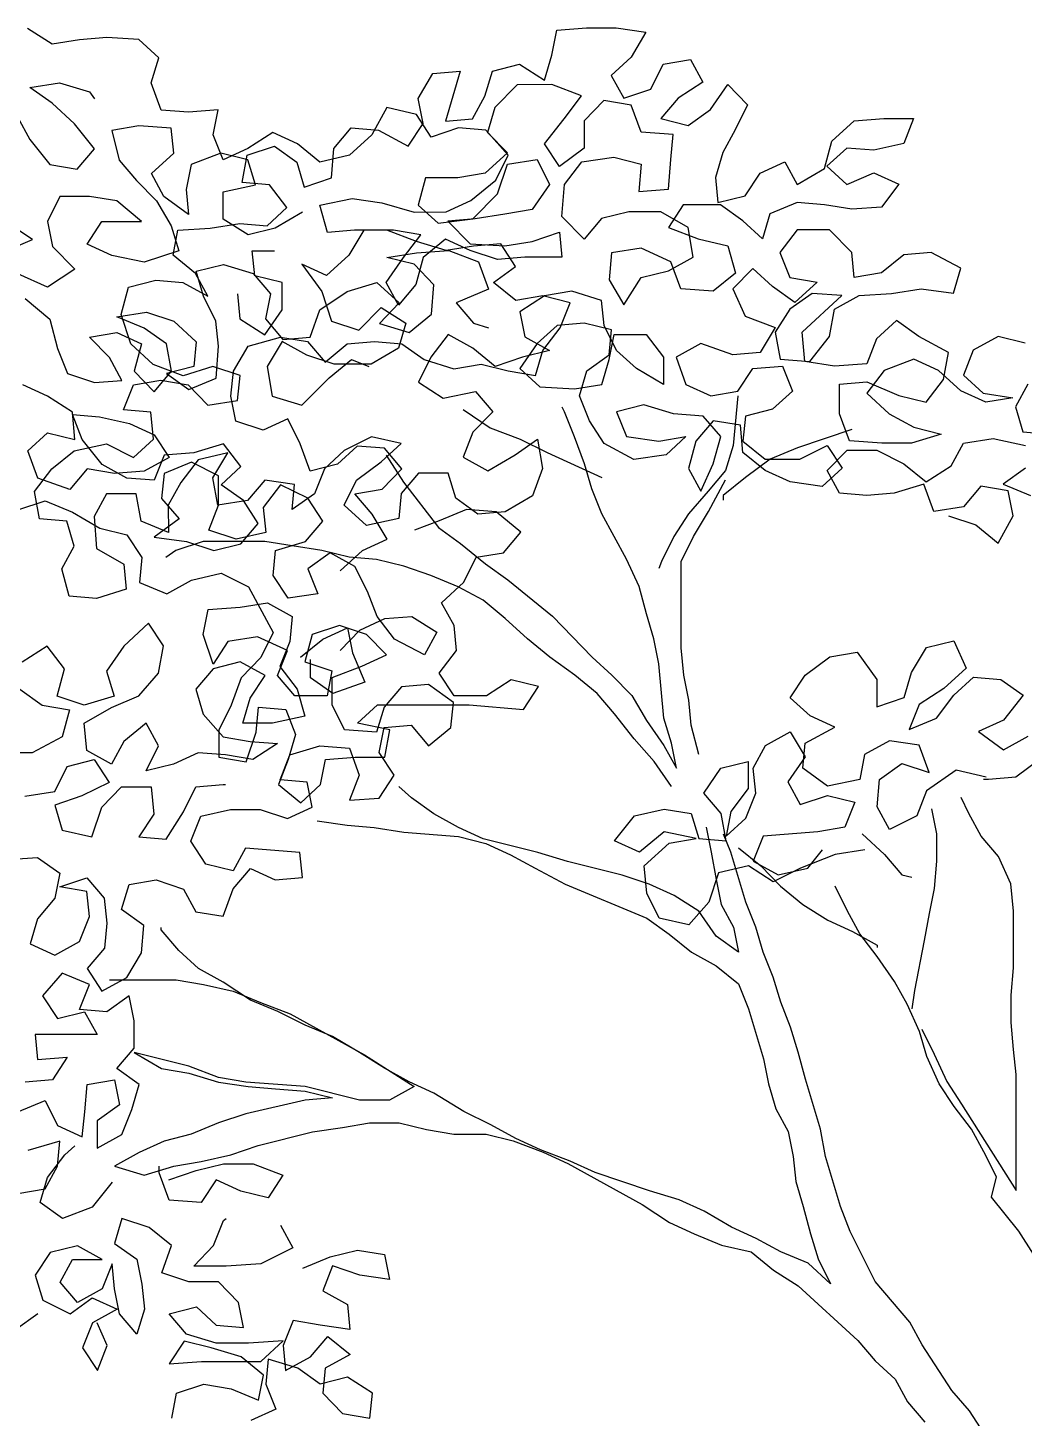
# Model space of a CAD drawing. Header units: inches. Extents: x 295786 to 300745, y 68261 to 70432.
# Drawn here: x 296302.98 to 296327.52, y 70284.5 to 70318.73 of the extents above; entities that cross this region are included whole.
import ezdxf

# ---------------------------------------------------------------- set-up
doc = ezdxf.new("R2010")
doc.units = ezdxf.units.IN
doc.header["$MEASUREMENT"] = 0
doc.layers.add('Tree', color=102, linetype='Continuous')

# ---------------------------------------------------------------- blocks, each defined once
blk = doc.blocks.new('T2')
at = {"layer": 'Tree'}
for p, q in [((-56.064, 222.938), (-54.656, 223.036)), ((-54.656, 223.036), (-53.465, 222.936)), ((-52.274, 222.736), (-51.19, 223.43)), ((37.835, 223.455), (36.535, 223.257)), ((36.535, 223.257), (37.184, 222.165)), ((39.135, 223.453), (37.835, 223.455)), ((40.434, 223.353), (39.135, 223.453)), ((40.65, 222.261), (40.434, 223.353)), ((-56.931, 222.144), (-56.064, 222.938)), ((-53.465, 222.936), (-52.274, 222.736)), ((-56.607, 221.052), (-56.931, 222.144)), ((34.585, 222.067), (34.042, 221.075)), ((35.776, 221.868), (34.585, 222.067)), ((36.316, 220.775), (35.776, 221.868)), ((37.184, 222.165), (38.05, 221.37)), ((40.974, 221.169), (40.65, 222.261)), ((42.057, 221.863), (40.974, 221.169)), ((43.248, 221.564), (42.057, 221.863)), ((38.05, 221.37), (37.507, 220.377)), ((43.572, 220.471), (43.248, 221.564)), ((45.847, 221.462), (44.656, 221.563)), ((44.656, 221.563), (45.304, 219.378)), ((46.496, 220.37), (45.847, 221.462)), ((-57.042, 219.861), (-56.607, 221.052)), ((-53.9, 220.653), (-54.117, 220.355)), ((-52.6, 221.049), (-53.9, 220.653)), ((-51.301, 220.849), (-52.6, 221.049)), ((-52.276, 220.155), (-51.301, 220.849)), ((32.959, 220.977), (32.092, 220.084)), ((33.716, 219.884), (32.959, 220.977)), ((34.042, 221.075), (35.124, 220.379)), ((37.507, 220.377), (36.316, 220.775)), ((39.348, 220.475), (40.648, 220.97)), ((40.648, 220.97), (42.165, 220.969)), ((42.165, 220.969), (43.138, 219.975)), ((-53.252, 219.262), (-52.276, 220.155)), ((32.092, 220.084), (32.632, 218.991)), ((35.124, 220.379), (35.882, 219.485)), ((36.747, 218.889), (37.182, 220.08)), ((37.182, 220.08), (38.373, 220.277)), ((38.373, 220.277), (39.239, 219.383)), ((40.105, 219.482), (39.348, 220.475)), ((44.113, 219.478), (43.572, 220.471)), ((46.278, 219.278), (46.496, 220.37)), ((-68.848, 218.68), (-68.197, 219.672)), ((-68.197, 219.672), (-66.897, 219.968)), ((-66.897, 219.968), (-66.249, 218.777)), ((-59.317, 218.771), (-59.533, 219.863)), ((-59.533, 219.863), (-58.233, 219.763)), ((-58.233, 219.763), (-57.042, 219.861)), ((-50.76, 219.558), (-51.303, 218.566)), ((26.134, 219.493), (24.835, 219.494)), ((24.835, 219.494), (25.267, 218.402)), ((27.434, 219.393), (26.134, 219.493)), ((28.408, 218.499), (27.434, 219.393)), ((34.69, 219.188), (33.716, 219.884)), ((35.882, 219.485), (34.69, 219.188)), ((39.239, 219.383), (39.238, 218.192)), ((40.971, 218.389), (40.105, 219.482)), ((43.138, 219.975), (43.462, 218.883)), ((45.304, 219.378), (44.113, 219.478)), ((-72.206, 217.888), (-71.23, 218.979)), ((-71.23, 218.979), (-70.039, 219.078)), ((-70.039, 219.078), (-68.848, 218.68)), ((-66.249, 218.777), (-65.275, 217.882)), ((-63, 218.377), (-61.916, 218.872)), ((-61.916, 218.872), (-60.834, 218.176)), ((-57.585, 217.975), (-57.476, 219.067)), ((-57.476, 219.067), (-56.068, 219.165)), ((-56.068, 219.165), (-54.877, 218.966)), ((-54.877, 218.966), (-55.203, 217.675)), ((-54.119, 218.171), (-53.252, 219.262)), ((32.632, 218.991), (33.173, 217.998)), ((35.339, 218.791), (36.747, 218.889)), ((35.447, 217.698), (35.339, 218.791)), ((43.462, 218.883), (42.595, 217.99)), ((46.927, 218.285), (46.278, 219.278)), ((48.228, 218.978), (46.927, 218.285)), ((49.419, 219.077), (48.228, 218.978)), ((50.176, 218.183), (49.419, 219.077)), ((-63.975, 217.583), (-63, 218.377)), ((-60.834, 218.176), (-59.751, 217.679)), ((-59.751, 217.679), (-59.317, 218.771)), ((-53.362, 217.277), (-54.119, 218.171)), ((-51.303, 218.566), (-52.17, 217.474)), ((25.267, 218.402), (26.566, 218.103)), ((26.566, 218.103), (27.758, 218.201)), ((27.758, 218.201), (28.623, 217.406)), ((28.731, 217.307), (28.408, 218.499)), ((39.238, 218.192), (40.32, 217.397)), ((40.32, 217.397), (40.971, 218.389)), ((50.283, 216.892), (50.176, 218.183)), ((52.776, 218.28), (51.8, 217.585)), ((53.967, 217.882), (52.776, 218.28)), ((-71.666, 216.796), (-72.206, 217.888)), ((-65.275, 217.882), (-63.975, 217.583)), ((-61.16, 216.588), (-60.834, 217.68)), ((-60.834, 217.68), (-59.643, 217.977)), ((-59.643, 217.977), (-58.344, 217.479)), ((-56.611, 217.081), (-57.585, 217.975)), ((-55.203, 217.675), (-55.962, 216.782)), ((30.465, 217.603), (29.922, 216.611)), ((31.547, 217.106), (30.465, 217.603)), ((33.173, 217.998), (33.496, 216.906)), ((35.554, 216.408), (35.447, 217.698)), ((37.938, 217.796), (36.746, 217.499)), ((39.345, 217.596), (37.938, 217.796)), ((40.103, 216.603), (39.345, 217.596)), ((41.295, 217.694), (40.752, 216.602)), ((42.594, 217.494), (41.295, 217.694)), ((42.595, 217.99), (43.569, 217.096)), ((51.8, 217.585), (51.474, 216.494)), ((54.182, 216.69), (53.967, 217.882)), ((-58.344, 217.479), (-58.128, 216.387)), ((-57.154, 216.088), (-56.611, 217.081)), ((-52.17, 217.474), (-53.362, 217.277)), ((26.565, 217.11), (25.482, 216.615)), ((27.756, 216.613), (26.565, 217.11)), ((28.623, 217.406), (27.756, 216.613)), ((29.922, 216.611), (28.731, 217.307)), ((32.196, 216.113), (31.547, 217.106)), ((36.746, 217.499), (36.853, 216.307)), ((43.026, 216.203), (42.594, 217.494)), ((43.569, 217.096), (44.76, 216.896)), ((-70.583, 215.901), (-71.666, 216.796)), ((-59.753, 216.289), (-61.16, 216.588)), ((-58.128, 216.387), (-58.238, 215.295)), ((-55.962, 216.782), (-56.829, 215.89)), ((25.482, 216.615), (26.239, 215.621)), ((33.496, 216.906), (33.387, 215.814)), ((36.853, 216.307), (35.554, 216.408)), ((40.209, 215.213), (40.103, 216.603)), ((40.752, 216.602), (41.509, 215.509)), ((44.76, 216.896), (46.168, 216.895)), ((46.168, 216.895), (46.491, 215.704)), ((51.474, 216.494), (50.283, 216.892)), ((52.231, 215.6), (52.991, 216.592)), ((52.991, 216.592), (54.182, 216.69)), ((-69.501, 215.404), (-70.583, 215.901)), ((-66.685, 215.799), (-68.093, 215.403)), ((-65.385, 215.996), (-66.685, 215.799)), ((-63.977, 215.697), (-65.385, 215.996)), ((-59.754, 215.098), (-59.753, 216.289)), ((-58.238, 215.295), (-57.154, 216.088)), ((-56.829, 215.89), (-57.48, 214.798)), ((-56.18, 214.996), (-55.096, 215.888)), ((-55.096, 215.888), (-53.905, 216.086)), ((-53.905, 216.086), (-52.605, 216.085)), ((-52.605, 216.085), (-52.065, 214.992)), ((28.73, 215.719), (29.921, 215.817)), ((29.921, 215.817), (31.112, 215.319)), ((33.387, 215.814), (32.196, 216.113)), ((44.108, 215.11), (43.026, 216.203)), ((-68.093, 215.403), (-69.501, 215.404)), ((-64.303, 214.506), (-63.977, 215.697)), ((-63.219, 215.399), (-62.029, 214.703)), ((26.239, 215.621), (27.538, 215.521)), ((27.538, 215.521), (28.73, 215.719)), ((31.112, 215.319), (31.436, 214.227)), ((32.303, 215.021), (33.279, 215.715)), ((33.279, 215.715), (34.903, 215.713)), ((34.686, 214.721), (35.878, 215.415)), ((34.903, 215.713), (35.552, 214.72)), ((35.878, 215.415), (37.285, 215.414)), ((37.285, 215.414), (38.476, 215.115)), ((39.234, 214.221), (40.209, 215.213)), ((41.509, 215.509), (42.7, 215.31)), ((42.7, 215.31), (44, 215.11)), ((46.491, 215.704), (45.624, 214.91)), ((53.097, 214.805), (52.231, 215.6)), ((-68.203, 214.112), (-66.902, 214.607)), ((-66.902, 214.607), (-65.495, 214.606)), ((-65.495, 214.606), (-64.303, 214.506)), ((-62.029, 214.703), (-60.838, 214.404)), ((-60.838, 214.404), (-59.754, 215.098)), ((-57.48, 214.798), (-57.806, 213.706)), ((-54.447, 214.994), (-56.18, 214.996)), ((-53.798, 214.001), (-54.447, 214.994)), ((-52.065, 214.992), (-52.282, 213.9)), ((-51.416, 214.197), (-50.224, 214.991)), ((27.536, 213.635), (28.512, 214.627)), ((28.512, 214.627), (29.92, 214.626)), ((29.92, 214.626), (30.677, 213.632)), ((31.436, 214.227), (32.303, 215.021)), ((35.552, 214.72), (34.252, 214.225)), ((34.468, 213.43), (34.686, 214.721)), ((38.476, 215.115), (39.234, 214.221)), ((44, 215.11), (45.191, 215.01)), ((45.624, 214.91), (44.108, 215.11)), ((45.191, 215.01), (44.215, 214.018)), ((46.382, 214.413), (47.573, 214.611)), ((47.573, 214.611), (48.873, 214.61)), ((48.873, 214.61), (49.522, 213.517)), ((54.288, 214.903), (53.097, 214.805)), ((55.588, 214.703), (54.288, 214.903)), ((56.996, 214.603), (55.588, 214.703)), ((57.211, 213.511), (56.996, 214.603)), ((-72.536, 213.024), (-71.885, 214.016)), ((-71.885, 214.016), (-70.694, 213.916)), ((-70.694, 213.916), (-69.503, 213.716)), ((-69.503, 213.716), (-68.203, 214.112)), ((-54.882, 213.505), (-53.798, 214.001)), ((-50.008, 213.601), (-51.416, 214.197)), ((32.952, 213.928), (32.626, 212.737)), ((34.252, 214.225), (32.952, 213.928)), ((40.317, 214.518), (40.208, 213.426)), ((41.508, 214.119), (40.317, 214.518)), ((42.699, 213.92), (41.508, 214.119)), ((44.215, 214.018), (42.699, 213.92)), ((44.215, 213.72), (45.299, 214.216)), ((45.299, 214.216), (46.273, 213.42)), ((47.139, 213.42), (46.382, 214.413)), ((-69.611, 213.716), (-70.911, 213.221)), ((-68.203, 213.616), (-69.611, 213.716)), ((-66.904, 213.416), (-68.203, 213.616)), ((-68.095, 213.119), (-66.904, 213.416)), ((-57.806, 213.706), (-56.29, 213.209)), ((-56.29, 213.209), (-54.882, 213.505)), ((-52.282, 213.9), (-53.258, 212.908)), ((22.77, 212.944), (24.071, 213.638)), ((24.071, 213.638), (25.262, 213.537)), ((25.262, 213.537), (26.236, 212.742)), ((27.427, 212.543), (27.536, 213.635)), ((30.677, 213.632), (30.243, 212.54)), ((35.55, 212.834), (34.468, 213.43)), ((35.442, 213.231), (36.742, 213.826)), ((36.742, 213.826), (38.042, 213.626)), ((38.042, 213.626), (38.149, 212.435)), ((40.208, 213.426), (41.832, 213.424)), ((41.832, 213.424), (43.023, 213.324)), ((43.023, 213.324), (44.215, 213.72)), ((46.273, 213.42), (46.596, 212.229)), ((47.896, 212.327), (47.139, 213.42)), ((49.522, 213.517), (50.496, 212.623)), ((53.746, 213.712), (52.771, 213.713)), ((53.636, 212.62), (53.746, 213.712)), ((56.236, 212.717), (57.211, 213.511)), ((-71.562, 212.328), (-72.536, 213.024)), ((-70.911, 213.221), (-71.345, 212.03)), ((-68.963, 212.227), (-68.095, 213.119)), ((-61.056, 212.716), (-61.815, 211.823)), ((-59.756, 213.112), (-61.056, 212.716)), ((-58.565, 212.814), (-59.756, 213.112)), ((-58.891, 211.722), (-58.565, 212.814)), ((-53.258, 212.908), (-52.068, 212.113)), ((-52.068, 212.113), (-50.767, 212.708)), ((23.094, 211.851), (22.77, 212.944)), ((26.236, 212.742), (27.427, 212.543)), ((31.001, 212.143), (31.868, 212.936)), ((31.868, 212.936), (32.733, 212.042)), ((32.626, 212.737), (33.6, 211.942)), ((35.008, 212.04), (35.442, 213.231)), ((36.741, 212.535), (35.55, 212.834)), ((50.496, 212.623), (51.579, 213.118)), ((51.579, 213.118), (50.712, 211.928)), ((55.693, 211.725), (56.236, 212.717)), ((-72.537, 211.535), (-71.562, 212.328)), ((-68.856, 210.936), (-68.963, 212.227)), ((-66.472, 212.324), (-67.447, 211.431)), ((-65.172, 211.926), (-66.472, 212.324)), ((30.243, 212.54), (29.051, 212.343)), ((29.051, 212.343), (30.025, 211.449)), ((30.025, 211.449), (31.001, 212.143)), ((37.498, 211.343), (36.741, 212.535)), ((38.149, 212.435), (37.498, 211.343)), ((46.596, 212.229), (47.354, 211.335)), ((47.354, 211.335), (47.896, 212.327)), ((52.444, 211.132), (52.445, 212.323)), ((52.445, 212.323), (53.636, 212.62)), ((56.777, 212.32), (55.693, 211.725)), ((57.968, 212.418), (56.777, 212.32)), ((59.159, 212.119), (57.968, 212.418)), ((59.483, 210.927), (59.159, 212.119)), ((-74.92, 211.437), (-73.728, 211.734)), ((-73.728, 211.734), (-72.537, 211.535)), ((-71.345, 212.03), (-69.938, 211.433)), ((-63.982, 211.13), (-65.172, 211.926)), ((-61.815, 211.823), (-61.6, 210.731)), ((-59.434, 210.63), (-58.891, 211.722)), ((-51.093, 211.616), (-52.177, 210.723)), ((24.502, 212.049), (23.094, 211.851)), ((25.802, 211.849), (24.502, 212.049)), ((27.21, 211.749), (25.802, 211.849)), ((28.292, 211.152), (27.21, 211.749)), ((27.968, 211.748), (29.268, 211.846)), ((29.699, 210.158), (27.968, 211.748)), ((29.268, 211.846), (30.242, 211.151)), ((32.733, 212.042), (32.191, 210.851)), ((33.6, 211.942), (35.008, 212.04)), ((38.364, 210.449), (38.473, 211.541)), ((38.473, 211.541), (39.773, 211.937)), ((39.773, 211.937), (40.964, 211.737)), ((40.964, 211.737), (42.046, 211.041)), ((50.712, 211.928), (50.277, 210.637)), ((54.394, 211.825), (54.284, 210.733)), ((-74.488, 210.345), (-74.92, 211.437)), ((-69.938, 211.433), (-70.697, 210.54)), ((-67.882, 210.141), (-68.856, 210.936)), ((-67.447, 211.431), (-66.582, 210.537)), ((-63.55, 209.939), (-63.982, 211.13)), ((-56.401, 211.025), (-57.592, 210.629)), ((-55.101, 210.825), (-56.401, 211.025)), ((28.508, 209.961), (28.292, 211.152)), ((30.242, 211.151), (30.89, 210.157)), ((42.046, 211.041), (41.829, 209.949)), ((48.112, 211.235), (47.028, 210.541)), ((49.085, 210.241), (48.112, 211.235)), ((53.201, 210.039), (52.444, 211.132)), ((59.049, 209.637), (59.483, 210.927)), ((-73.731, 209.352), (-74.488, 210.345)), ((-70.697, 210.54), (-71.347, 210.342)), ((-66.582, 210.537), (-67.882, 210.141)), ((-61.6, 210.731), (-62.359, 209.838)), ((-59.543, 209.538), (-59.434, 210.63)), ((-57.592, 210.629), (-58.568, 209.736)), ((-57.269, 209.636), (-56.293, 210.33)), ((-56.293, 210.33), (-55.101, 210.825)), ((-52.177, 210.723), (-52.503, 209.433)), ((24.609, 209.964), (25.584, 210.658)), ((25.584, 210.658), (26.45, 209.863)), ((32.191, 210.851), (30.891, 210.356)), ((30.891, 210.356), (31.539, 209.263)), ((37.821, 209.357), (38.364, 210.449)), ((38.038, 210.251), (39.23, 210.547)), ((39.23, 210.547), (40.421, 210.447)), ((40.421, 210.447), (41.287, 209.652)), ((47.028, 210.541), (47.352, 209.448)), ((50.277, 210.637), (49.085, 210.241)), ((54.284, 210.733), (53.201, 210.039)), ((-66.366, 209.742), (-67.557, 209.644)), ((-65.175, 209.642), (-66.366, 209.742)), ((-63.442, 209.74), (-64.201, 208.847)), ((-62.359, 209.838), (-63.55, 209.939)), ((-62.25, 209.938), (-63.442, 209.74)), ((-60.843, 209.539), (-62.25, 209.938)), ((-58.568, 209.736), (-58.461, 208.644)), ((-55.102, 210.13), (-56.185, 209.635)), ((-53.911, 209.931), (-55.102, 210.13)), ((-54.778, 209.038), (-53.911, 209.931)), ((19.951, 209.67), (21.143, 209.967)), ((21.143, 209.967), (22.225, 209.37)), ((23.308, 209.27), (24.609, 209.964)), ((26.45, 209.863), (26.882, 208.771)), ((29.373, 208.868), (28.508, 209.961)), ((29.589, 208.868), (29.699, 210.158)), ((30.89, 210.157), (30.673, 208.966)), ((32.731, 209.163), (34.139, 209.658)), ((34.139, 209.658), (35.221, 209.062)), ((36.522, 210.053), (35.763, 209.061)), ((37.93, 210.052), (36.522, 210.053)), ((38.145, 208.96), (37.93, 210.052)), ((38.146, 209.158), (38.038, 210.251)), ((41.829, 209.949), (40.745, 209.355)), ((44.103, 209.451), (45.186, 210.046)), ((45.186, 210.046), (45.943, 209.053)), ((51.359, 209.147), (52.442, 209.742)), ((52.442, 209.742), (53.091, 208.649)), ((-73.407, 208.259), (-73.731, 209.352)), ((-67.557, 209.644), (-68.533, 208.95)), ((-64.201, 208.847), (-65.175, 209.642)), ((-60.194, 208.447), (-60.843, 209.539)), ((-59.436, 208.148), (-59.543, 209.538)), ((-57.486, 208.444), (-57.269, 209.636)), ((-56.185, 209.635), (-55.862, 208.443)), ((-52.503, 209.433), (-52.938, 208.341)), ((22.225, 209.37), (22.657, 208.278)), ((23.524, 208.079), (23.308, 209.27)), ((31.539, 209.263), (32.731, 209.163)), ((35.221, 209.062), (34.787, 207.871)), ((35.763, 209.061), (35.762, 207.87)), ((36.954, 208.564), (37.821, 209.357)), ((39.12, 208.463), (38.146, 209.158)), ((40.745, 209.355), (41.936, 209.056)), ((41.287, 209.652), (42.044, 208.559)), ((41.936, 209.056), (43.127, 208.658)), ((43.127, 208.658), (44.103, 209.451)), ((45.943, 209.053), (46.484, 207.96)), ((47.352, 209.448), (48.542, 208.753)), ((50.167, 208.751), (51.359, 209.147)), ((58.073, 208.745), (59.049, 209.637)), ((-72.215, 208.457), (-73.407, 208.259)), ((-71.024, 208.754), (-72.215, 208.457)), ((-69.833, 208.554), (-71.024, 208.754)), ((-68.533, 208.95), (-69.833, 208.554)), ((-60.087, 207.355), (-60.194, 208.447)), ((-58.461, 208.644), (-57.27, 208.345)), ((-56.729, 207.55), (-57.486, 208.444)), ((-55.862, 208.443), (-56.729, 207.55)), ((-55.321, 208.045), (-54.778, 209.038)), ((22.765, 207.583), (23.741, 208.476)), ((23.741, 208.476), (24.824, 208.971)), ((24.824, 208.971), (26.123, 208.474)), ((26.123, 208.474), (26.88, 207.48)), ((26.882, 208.771), (28.29, 208.67)), ((28.29, 208.67), (29.589, 208.868)), ((30.673, 208.966), (29.373, 208.868)), ((30.564, 208.668), (30.13, 207.577)), ((31.863, 208.568), (30.564, 208.668)), ((32.512, 207.575), (31.863, 208.568)), ((35.762, 207.87), (36.954, 208.564)), ((38.469, 207.867), (38.145, 208.96)), ((39.443, 207.37), (39.12, 208.463)), ((42.044, 208.559), (41.177, 207.766)), ((48.542, 208.753), (50.167, 208.751)), ((49.409, 208.95), (48.65, 208.653)), ((50.383, 208.155), (49.409, 208.95)), ((53.091, 208.649), (52.873, 207.359)), ((54.282, 208.251), (55.474, 208.647)), ((55.474, 208.647), (56.773, 208.249)), ((56.773, 208.249), (58.073, 208.745)), ((-58.245, 207.651), (-59.436, 208.148)), ((-57.27, 208.345), (-58.245, 207.651)), ((-54.129, 207.945), (-55.321, 208.045)), ((-52.938, 208.341), (-54.129, 207.945)), ((-52.072, 207.348), (-50.989, 207.843)), ((19.841, 207.883), (20.382, 206.89)), ((22.657, 208.278), (21.79, 207.484)), ((24.281, 207.085), (23.524, 208.079)), ((26.881, 207.976), (25.472, 207.382)), ((28.072, 207.876), (26.881, 207.976)), ((28.071, 206.586), (28.072, 207.876)), ((34.787, 207.871), (33.703, 207.375)), ((39.66, 207.668), (38.469, 207.867)), ((46.484, 207.96), (45.4, 207.266)), ((51.573, 206.963), (50.383, 208.155)), ((54.389, 207.159), (54.282, 208.251)), ((56.556, 207.852), (55.688, 206.96)), ((57.747, 208.05), (56.556, 207.852)), ((58.938, 207.85), (57.747, 208.05)), ((59.371, 206.758), (58.938, 207.85)), ((-60.304, 206.263), (-60.087, 207.355)), ((-53.156, 206.654), (-52.072, 207.348)), ((21.79, 207.484), (20.49, 207.287)), ((20.49, 207.287), (21.682, 207.087)), ((21.682, 207.087), (22.765, 207.583)), ((25.472, 207.382), (24.281, 207.085)), ((26.88, 207.48), (25.905, 206.587)), ((30.13, 207.577), (30.995, 206.782)), ((33.703, 207.375), (32.512, 207.575)), ((32.512, 207.376), (32.727, 205.192)), ((39.009, 206.279), (39.443, 207.37)), ((41.177, 207.766), (39.66, 207.668)), ((43.992, 207.565), (43.233, 206.672)), ((45.4, 207.266), (43.992, 207.565)), ((52.873, 207.359), (51.573, 206.963)), ((-53.265, 205.463), (-53.156, 206.654)), ((20.382, 206.89), (20.056, 205.798)), ((30.995, 206.782), (32.186, 206.483)), ((35.327, 206.58), (36.627, 206.976)), ((36.627, 206.976), (37.818, 206.677)), ((37.818, 206.677), (37.384, 205.585)), ((39.658, 205.583), (40.093, 206.675)), ((40.093, 206.675), (40.201, 206.873)), ((43.233, 206.672), (44.099, 205.778)), ((44.533, 206.77), (43.341, 205.977)), ((55.688, 206.96), (54.389, 207.159)), ((58.07, 205.468), (58.179, 206.66)), ((58.179, 206.66), (59.371, 206.758)), ((-63.121, 205.272), (-62.579, 206.364)), ((-62.579, 206.364), (-61.496, 205.867)), ((-61.496, 205.867), (-60.304, 206.263)), ((-55.647, 206.159), (-56.731, 205.664)), ((-54.348, 206.456), (-55.647, 206.159)), ((-53.156, 206.554), (-54.348, 206.456)), ((-53.59, 205.463), (-53.156, 206.554)), ((25.905, 206.587), (24.821, 205.993)), ((27.637, 205.395), (28.071, 206.586)), ((32.186, 206.483), (32.294, 205.391)), ((32.293, 204.894), (32.403, 206.086)), ((32.403, 206.086), (33.594, 206.283)), ((33.268, 205.588), (34.027, 206.481)), ((33.594, 206.283), (34.351, 205.389)), ((34.027, 206.481), (35.327, 206.58)), ((38.358, 205.286), (39.009, 206.279)), ((-56.731, 205.664), (-57.382, 204.672)), ((-54.458, 204.371), (-53.59, 205.463)), ((-52.074, 205.759), (-53.265, 205.463)), ((-51.208, 204.964), (-52.074, 205.759)), ((20.056, 205.798), (18.864, 205.7)), ((21.355, 205.499), (19.947, 205.203)), ((22.655, 205.3), (21.355, 205.499)), ((24.821, 205.993), (23.63, 205.696)), ((23.63, 205.696), (24.929, 205.298)), ((27.529, 205.891), (29.911, 205.095)), ((33.592, 204.397), (33.268, 205.588)), ((35.976, 205.388), (34.785, 205.587)), ((34.785, 205.587), (35.65, 204.792)), ((37.384, 205.585), (35.976, 205.388)), ((39.224, 204.392), (39.658, 205.583)), ((42.041, 205.482), (40.849, 204.887)), ((41.283, 205.482), (41.065, 204.192)), ((42.257, 204.787), (41.283, 205.482)), ((43.341, 205.977), (42.041, 205.482)), ((44.099, 205.778), (44.531, 204.686)), ((47.239, 205.279), (48.539, 205.576)), ((48.539, 205.576), (49.73, 204.979)), ((58.935, 204.673), (58.07, 205.468)), ((-67.563, 204.184), (-66.804, 205.077)), ((-66.804, 205.077), (-65.612, 205.175)), ((-65.612, 205.175), (-64.747, 204.38)), ((-63.556, 204.081), (-63.121, 205.272)), ((-60.523, 204.277), (-59.764, 205.269)), ((-59.764, 205.269), (-58.465, 204.871)), ((-58.465, 204.871), (-57.165, 204.771)), ((-51.643, 203.773), (-51.208, 204.964)), ((23.195, 204.306), (22.655, 205.3)), ((24.929, 205.298), (26.228, 205.297)), ((26.445, 204.999), (25.253, 204.404)), ((26.228, 205.297), (27.637, 205.395)), ((27.744, 204.997), (26.445, 204.999)), ((28.61, 204.103), (27.744, 204.997)), ((28.611, 205.195), (27.96, 204.203)), ((29.802, 204.599), (28.611, 205.195)), ((29.911, 205.095), (31.101, 204.598)), ((32.294, 205.391), (31.318, 204.597)), ((31.318, 204.101), (32.293, 204.894)), ((32.727, 205.192), (33.05, 204.099)), ((34.351, 205.389), (34.675, 204.197)), ((37.058, 204.593), (38.358, 205.286)), ((40.849, 204.887), (38.465, 203.797)), ((48.105, 204.484), (47.239, 205.279)), ((49.73, 204.979), (50.595, 204.184)), ((55.469, 203.783), (54.82, 204.875)), ((54.82, 204.875), (56.119, 204.577)), ((60.127, 205.268), (58.935, 204.673)), ((61.535, 204.969), (60.127, 205.268)), ((62.509, 204.174), (61.535, 204.969)), ((-64.747, 204.38), (-63.556, 204.081)), ((-59.657, 203.482), (-60.523, 204.277)), ((-59.549, 203.879), (-58.357, 204.474)), ((-58.357, 204.474), (-57.166, 203.977)), ((-57.382, 204.672), (-56.299, 204.075)), ((-57.165, 204.771), (-56.733, 203.678)), ((-55.542, 203.777), (-54.458, 204.371)), ((19.946, 204.21), (20.92, 203.514)), ((24.277, 203.61), (23.195, 204.306)), ((25.253, 204.404), (24.277, 203.61)), ((27.96, 204.203), (28.826, 203.408)), ((31.318, 204.597), (29.802, 204.599)), ((31.101, 204.598), (32.184, 203.802)), ((34.132, 203.205), (33.592, 204.397)), ((34.675, 204.197), (34.132, 203.205)), ((35.65, 204.792), (37.058, 204.593)), ((38.898, 203.3), (39.224, 204.392)), ((41.065, 204.192), (41.497, 203)), ((43.447, 204.091), (42.257, 204.787)), ((44.531, 204.686), (43.447, 204.091)), ((47.889, 204.782), (47.129, 203.591)), ((49.187, 203.689), (48.105, 204.484)), ((56.119, 204.577), (56.876, 203.583)), ((-66.697, 203.29), (-67.563, 204.184)), ((-59.55, 202.589), (-59.549, 203.879)), ((-57.166, 203.977), (-57.059, 202.884)), ((-56.733, 203.678), (-55.542, 203.777)), ((-56.299, 204.075), (-55, 203.975)), ((-55, 203.975), (-53.808, 204.172)), ((-53.808, 204.172), (-53.051, 203.278)), ((-53.051, 203.278), (-51.643, 203.773)), ((28.067, 203.111), (28.61, 204.103)), ((28.826, 203.408), (30.234, 203.605)), ((30.234, 203.605), (31.318, 204.101)), ((32.184, 203.802), (33.158, 203.007)), ((33.05, 204.099), (33.808, 203.205)), ((33.807, 202.312), (33.05, 203.702)), ((44.854, 202.898), (45.18, 203.99)), ((45.18, 203.99), (46.48, 203.989)), ((47.129, 203.591), (45.611, 201.607)), ((46.48, 203.989), (47.237, 203.095)), ((49.727, 202.596), (49.187, 203.689)), ((50.595, 204.184), (51.028, 203.092)), ((51.894, 203.488), (53.194, 203.685)), ((53.194, 203.685), (53.951, 202.791)), ((55.251, 202.592), (55.469, 203.783)), ((56.876, 203.583), (57.417, 202.59)), ((63.266, 203.181), (62.509, 204.174)), ((-65.506, 203.09), (-66.697, 203.29)), ((-66.265, 202.197), (-65.506, 203.09)), ((-63.449, 202.89), (-62.257, 203.485)), ((-62.257, 203.485), (-61.499, 202.491)), ((-60.633, 202.788), (-59.657, 203.482)), ((20.92, 203.514), (19.728, 203.019)), ((20.485, 202.124), (20.703, 203.216)), ((20.703, 203.216), (21.895, 203.414)), ((21.895, 203.414), (22.652, 202.52)), ((23.951, 202.32), (24.386, 203.511)), ((24.386, 203.511), (25.685, 203.113)), ((25.685, 203.113), (26.876, 203.013)), ((26.876, 203.013), (28.067, 203.111)), ((33.158, 203.007), (33.157, 202.809)), ((33.808, 203.205), (34.673, 202.212)), ((38.464, 202.209), (38.898, 203.3)), ((41.497, 203), (42.688, 202.304)), ((47.237, 203.095), (47.344, 202.003)), ((51.028, 203.092), (52.002, 202.396)), ((52.002, 202.396), (51.894, 203.488)), ((58.608, 201.894), (58.825, 203.085)), ((58.825, 203.085), (60.125, 203.084)), ((60.125, 203.084), (60.666, 202.091)), ((63.048, 201.989), (63.266, 203.181)), ((-71.68, 202.301), (-70.38, 202.399)), ((-70.38, 202.399), (-69.19, 201.902)), ((-64.099, 201.898), (-63.449, 202.89)), ((-61.499, 202.491), (-61.609, 201.399)), ((-61.284, 201.796), (-60.633, 202.788)), ((-59.118, 201.496), (-59.55, 202.589)), ((-57.059, 202.884), (-57.818, 201.992)), ((-51.969, 202.781), (-53.16, 202.286)), ((-50.778, 202.383), (-51.969, 202.781)), ((22.652, 202.52), (23.951, 202.32)), ((43.879, 202.204), (44.854, 202.898)), ((48.752, 201.704), (49.727, 202.596)), ((53.951, 202.791), (55.251, 202.592)), ((57.417, 202.59), (57.416, 201.399)), ((-72.764, 201.409), (-71.68, 202.301)), ((-69.19, 201.902), (-68.107, 201.504)), ((-66.916, 201.106), (-66.265, 202.197)), ((-63.342, 201.003), (-64.099, 201.898)), ((-60.526, 200.902), (-61.284, 201.796)), ((-57.818, 201.992), (-56.735, 201.197)), ((-53.16, 202.286), (-54.352, 201.592)), ((21.134, 200.933), (20.485, 202.124)), ((23.301, 202.122), (22.109, 201.726)), ((34.455, 201.219), (33.807, 202.312)), ((34.673, 202.212), (35.322, 201.219)), ((37.379, 200.224), (38.464, 202.209)), ((42.688, 202.304), (43.879, 202.204)), ((47.344, 202.003), (48.752, 201.704)), ((57.416, 201.399), (58.608, 201.894)), ((60.666, 202.091), (60.556, 200.701)), ((61.531, 200.799), (61.857, 201.891)), ((61.857, 201.891), (63.048, 201.989)), ((-72.007, 200.514), (-72.764, 201.409)), ((-61.609, 201.399), (-60.31, 201.1)), ((-60.31, 201.1), (-59.118, 201.496)), ((-56.735, 201.197), (-58.144, 200.999)), ((-55.544, 201.295), (-56.195, 200.303)), ((-54.352, 201.592), (-55.544, 201.295)), ((22.109, 201.726), (21.134, 200.933)), ((34.996, 200.127), (34.455, 201.219)), ((35.322, 201.219), (35.862, 200.126)), ((45.611, 201.607), (44.636, 200.913)), ((-65.833, 200.608), (-66.916, 201.106)), ((-64.86, 199.714), (-65.833, 200.608)), ((-62.043, 200.605), (-63.342, 201.003)), ((-61.936, 199.513), (-62.043, 200.605)), ((-59.335, 200.603), (-60.526, 200.902)), ((-58.144, 200.999), (-59.335, 200.603)), ((44.636, 200.913), (43.552, 200.02)), ((49.509, 200.313), (50.7, 200.61)), ((50.7, 200.61), (52, 200.807)), ((52, 200.807), (53.192, 201.005)), ((53.192, 201.005), (55.899, 201.003)), ((55.899, 201.003), (57.09, 200.605)), ((57.09, 200.605), (57.523, 200.306)), ((60.556, 200.701), (59.364, 200.007)), ((62.071, 199.806), (61.531, 200.799)), ((-70.816, 200.315), (-72.007, 200.514)), ((-70.275, 199.222), (-70.816, 200.315)), ((-65.509, 199.913), (-64.426, 200.508)), ((-64.426, 200.508), (-63.452, 199.812)), ((-56.195, 200.303), (-56.088, 199.21)), ((34.992, 196.354), (34.996, 200.127)), ((35.862, 200.126), (35.97, 199.828)), ((36.836, 199.033), (37.379, 200.224)), ((43.552, 200.02), (42.576, 199.326)), ((47.126, 199.918), (48.317, 200.215)), ((48.317, 200.215), (49.509, 200.313)), ((59.364, 200.007), (59.254, 198.915)), ((-66.052, 198.822), (-65.509, 199.913)), ((-63.452, 199.812), (-63.886, 198.721)), ((-62.586, 198.521), (-61.936, 199.513)), ((-59.661, 199.611), (-60.853, 199.016)), ((-58.362, 199.312), (-59.661, 199.611)), ((44.742, 199.027), (45.934, 199.522)), ((45.934, 199.522), (47.126, 199.918)), ((61.745, 198.615), (62.071, 199.806)), ((-69.301, 198.328), (-70.275, 199.222)), ((-66.486, 197.73), (-66.052, 198.822)), ((-63.886, 198.721), (-62.586, 198.521)), ((-60.853, 199.016), (-61.938, 197.031)), ((-57.279, 198.715), (-58.362, 199.312)), ((-56.088, 199.21), (-57.279, 198.715)), ((36.51, 197.842), (36.836, 199.033)), ((42.576, 199.326), (40.625, 197.739)), ((43.658, 198.432), (44.742, 199.027)), ((59.254, 198.915), (60.554, 198.517)), ((-69.844, 197.336), (-69.301, 198.328)), ((42.683, 197.638), (43.658, 198.432)), ((53.081, 198.325), (51.997, 197.73)), ((54.272, 198.125), (53.081, 198.325)), ((55.68, 198.025), (54.272, 198.125)), ((60.554, 198.517), (61.745, 198.615)), ((-68.002, 197.731), (-69.086, 197.037)), ((-66.811, 197.631), (-68.002, 197.731)), ((-67.245, 196.738), (-66.486, 197.73)), ((-65.729, 197.134), (-66.811, 197.631)), ((36.184, 196.75), (36.51, 197.842)), ((40.625, 197.739), (38.891, 195.954)), ((41.707, 196.746), (42.683, 197.638)), ((51.997, 197.73), (52.104, 196.638)), ((55.895, 196.932), (55.68, 198.025)), ((-69.953, 196.244), (-69.844, 197.336)), ((-69.086, 197.037), (-68.546, 196.044)), ((-64.863, 196.239), (-65.729, 197.134)), ((-65.187, 197.233), (-65.405, 196.141)), ((-64.104, 196.735), (-65.187, 197.233)), ((-61.938, 197.031), (-61.398, 195.939)), ((47.88, 196.046), (48.747, 196.938)), ((48.747, 196.938), (49.939, 197.334)), ((49.939, 197.334), (51.13, 196.936)), ((51.13, 196.936), (51.453, 195.745)), ((55.461, 195.642), (55.895, 196.932)), ((57.627, 196.435), (58.278, 197.427)), ((58.278, 197.427), (59.36, 196.433)), ((-68.546, 196.044), (-67.245, 196.738)), ((-63.131, 195.94), (-64.104, 196.735)), ((23.079, 196.662), (22.536, 195.471)), ((24.27, 196.363), (23.079, 196.662)), ((24.919, 195.271), (24.27, 196.363)), ((34.883, 195.163), (34.992, 196.354)), ((35.966, 195.658), (36.184, 196.75)), ((40.732, 195.952), (41.707, 196.746)), ((52.104, 196.638), (52.536, 195.545)), ((52.212, 196.241), (53.512, 196.835)), ((53.512, 196.835), (54.812, 196.635)), ((54.812, 196.635), (55.461, 195.642)), ((57.843, 195.243), (57.627, 196.435)), ((59.36, 196.433), (60.117, 195.34)), ((61.959, 195.438), (62.718, 196.43)), ((62.718, 196.43), (63.8, 195.734)), ((-69.196, 195.25), (-69.953, 196.244)), ((-65.405, 196.141), (-65.948, 194.85)), ((-63.565, 195.047), (-63.564, 195.841)), ((-61.398, 195.939), (-60.532, 195.044)), ((27.302, 196.162), (26.435, 194.972)), ((28.494, 195.963), (27.302, 196.162)), ((29.576, 195.167), (28.494, 195.963)), ((38.891, 195.954), (38.023, 195.16)), ((39.648, 195.159), (40.732, 195.952)), ((48.962, 195.548), (47.88, 196.046)), ((51.453, 195.745), (50.262, 195.349)), ((52.644, 195.148), (52.212, 196.241)), ((53.186, 195.148), (54.269, 195.742)), ((54.269, 195.742), (55.46, 195.444)), ((-69.847, 194.258), (-69.196, 195.25)), ((22.211, 195.074), (21.02, 194.976)), ((23.077, 194.279), (22.211, 195.074)), ((22.536, 195.471), (23.51, 194.577)), ((25.243, 194.178), (24.919, 195.271)), ((30.225, 194.174), (29.576, 195.167)), ((34.665, 194.071), (34.883, 195.163)), ((35.747, 193.276), (35.966, 195.658)), ((38.023, 195.16), (37.156, 194.268)), ((38.672, 194.366), (39.648, 195.159)), ((50.261, 195.051), (48.962, 195.548)), ((50.262, 195.349), (50.477, 194.256)), ((52.536, 195.545), (51.777, 194.553)), ((51.885, 194.255), (52.644, 195.148)), ((53.835, 194.154), (53.186, 195.148)), ((55.46, 195.444), (56.218, 194.549)), ((58.708, 194.25), (57.843, 195.243)), ((60.117, 195.34), (59.791, 194.249)), ((62.282, 194.247), (61.959, 195.438)), ((-73.529, 194.658), (-72.337, 194.955)), ((-72.88, 193.665), (-73.529, 194.658)), ((-72.337, 194.955), (-71.255, 194.259)), ((-65.948, 194.85), (-64.54, 194.353)), ((-64.54, 194.353), (-63.565, 195.047)), ((-60.532, 195.044), (-60.1, 193.853)), ((21.02, 194.976), (20.044, 194.282)), ((23.51, 194.577), (24.593, 193.881)), ((26.435, 194.972), (26.434, 193.78)), ((44.954, 193.963), (46.037, 194.757)), ((46.037, 194.757), (47.229, 194.656)), ((47.229, 194.656), (47.986, 193.762)), ((50.26, 193.859), (50.261, 195.051)), ((51.777, 194.553), (51.451, 193.362)), ((56.218, 194.549), (55.892, 193.458)), ((63.907, 194.543), (62.932, 193.849)), ((-70.497, 193.862), (-72.88, 193.665)), ((-71.255, 194.259), (-69.847, 194.258)), ((-66.49, 193.858), (-70.497, 193.862)), ((-65.624, 193.063), (-66.49, 193.858)), ((20.044, 194.282), (20.91, 193.189)), ((23.834, 193.286), (23.077, 194.279)), ((24.593, 193.881), (25.025, 192.789)), ((26.434, 193.78), (25.243, 194.178)), ((29.357, 193.381), (30.225, 194.174)), ((34.555, 192.979), (34.665, 194.071)), ((37.156, 194.268), (36.505, 193.176)), ((37.913, 193.473), (38.672, 194.366)), ((45.061, 192.871), (44.954, 193.963)), ((49.718, 192.768), (50.26, 193.859)), ((50.477, 194.256), (51.885, 194.255)), ((54.158, 193.062), (53.835, 194.154)), ((59.899, 193.752), (58.708, 194.25)), ((59.791, 194.249), (61.091, 193.85)), ((61.091, 193.85), (62.282, 194.247)), ((-62.483, 193.656), (-62.917, 192.565)), ((-61.292, 193.755), (-62.483, 193.656)), ((-61.184, 192.662), (-61.292, 193.755)), ((-60.1, 193.853), (-59.56, 192.76)), ((25.025, 192.789), (23.834, 193.286)), ((28.274, 192.885), (29.357, 193.381)), ((35.421, 192.184), (35.747, 193.276)), ((37.046, 192.381), (37.913, 193.473)), ((47.986, 193.762), (48.31, 192.67)), ((51.451, 193.362), (52.859, 193.063)), ((55.892, 193.458), (55.024, 192.466)), ((61.09, 193.056), (59.899, 193.752)), ((62.932, 193.849), (61.74, 193.651)), ((61.74, 193.651), (62.064, 192.46)), ((-67.033, 192.767), (-65.624, 193.063)), ((-66.817, 191.575), (-67.033, 192.767)), ((-60.752, 191.371), (-61.184, 192.662)), ((-59.56, 192.76), (-59.561, 191.569)), ((21.992, 192.692), (20.908, 191.899)), ((20.91, 193.189), (21.992, 192.692)), ((29.573, 192.189), (28.274, 192.885)), ((30.223, 192.685), (29.572, 191.593)), ((31.306, 192.088), (30.223, 192.685)), ((34.229, 191.689), (34.555, 192.979)), ((36.505, 193.176), (35.746, 192.085)), ((46.035, 192.076), (45.061, 192.871)), ((46.794, 192.969), (46.035, 192.076)), ((47.985, 192.869), (46.794, 192.969)), ((48.2, 191.776), (47.985, 192.869)), ((48.31, 192.67), (49.718, 192.768)), ((52.859, 193.063), (54.158, 193.062)), ((57.84, 192.066), (58.382, 193.058)), ((58.382, 193.058), (59.356, 192.263)), ((60.98, 191.865), (61.09, 193.056)), ((-62.917, 192.565), (-62.593, 191.472)), ((20.908, 191.899), (19.826, 192.495)), ((24.156, 190.903), (24.591, 192.094)), ((24.591, 192.094), (25.891, 192.291)), ((25.891, 192.291), (26.973, 191.695)), ((29.68, 191.097), (29.573, 192.189)), ((31.846, 191.095), (31.306, 192.088)), ((35.203, 191.092), (35.421, 192.184)), ((35.746, 192.085), (35.203, 191.092)), ((36.178, 191.389), (37.046, 192.381)), ((50.8, 192.072), (49.5, 191.974)), ((52.099, 191.674), (50.8, 192.072)), ((53.833, 192.268), (52.641, 192.17)), ((52.641, 192.17), (53.724, 191.474)), ((55.024, 192.466), (53.833, 192.268)), ((58.38, 190.974), (57.84, 192.066)), ((59.356, 192.263), (59.897, 191.27)), ((62.064, 192.46), (63.363, 191.764)), ((-65.518, 191.574), (-66.817, 191.575)), ((-64.218, 191.474), (-65.518, 191.574)), ((-64.003, 190.381), (-64.218, 191.474)), ((-62.593, 191.472), (-62.161, 190.38)), ((-59.561, 191.569), (-60.752, 191.371)), ((19.283, 191.503), (20.366, 190.708)), ((26.973, 191.695), (27.189, 190.603)), ((29.572, 191.593), (30.329, 190.501)), ((47.55, 190.784), (48.2, 191.776)), ((49.5, 191.974), (49.066, 190.783)), ((52.531, 190.581), (52.099, 191.674)), ((53.724, 191.474), (54.915, 191.671)), ((54.915, 191.671), (56.107, 191.77)), ((56.107, 191.77), (57.189, 191.272)), ((59.897, 191.27), (60.98, 191.865)), ((60.655, 191.468), (60.004, 190.476)), ((61.846, 191.169), (60.655, 191.468)), ((63.363, 191.764), (64.662, 191.763)), ((21.665, 190.707), (22.965, 191.003)), ((22.965, 191.003), (24.264, 190.109)), ((25.348, 191.299), (24.156, 190.903)), ((26.322, 190.603), (25.348, 191.299)), ((28.596, 190.304), (29.68, 191.097)), ((31.737, 190.003), (31.846, 191.095)), ((32.063, 191.393), (32.062, 190.201)), ((33.254, 191.094), (32.063, 191.393)), ((34.011, 190.001), (33.254, 191.094)), ((35.419, 190.298), (36.178, 191.389)), ((57.189, 191.272), (58.38, 190.974)), ((62.386, 190.077), (61.846, 191.169)), ((-63.137, 189.586), (-64.003, 190.381)), ((-62.161, 190.38), (-63.137, 189.586)), ((20.366, 190.708), (21.557, 190.607)), ((21.557, 190.607), (21.773, 190.607)), ((26.429, 189.412), (26.322, 190.603)), ((27.189, 190.603), (28.596, 190.304)), ((30.329, 190.501), (29.787, 189.508)), ((46.791, 189.792), (47.333, 190.288)), ((48.198, 189.791), (47.55, 190.784)), ((49.066, 190.783), (49.498, 189.69)), ((51.122, 189.391), (51.34, 190.483)), ((51.34, 190.483), (52.531, 190.581)), ((55.022, 190.381), (54.914, 190.381)), ((56.213, 190.28), (55.022, 190.381)), ((56.754, 189.188), (56.213, 190.28)), ((58.163, 190.279), (58.053, 189.088)), ((59.462, 190.278), (58.163, 190.279)), ((60.328, 189.384), (59.462, 190.278)), ((60.004, 190.476), (61.195, 189.879)), ((22.422, 189.118), (22.747, 189.812)), ((24.264, 190.109), (24.696, 189.016)), ((28.596, 189.907), (27.404, 189.61)), ((27.404, 189.61), (27.836, 188.517)), ((29.787, 189.508), (28.596, 189.907)), ((32.169, 188.911), (31.737, 190.003)), ((32.062, 190.201), (32.819, 189.208)), ((33.252, 189.108), (34.011, 190.001)), ((45.815, 189.098), (46.791, 189.792)), ((49.498, 189.69), (48.198, 189.791)), ((61.195, 189.879), (62.386, 189.481)), ((63.686, 189.877), (62.386, 190.077)), ((21.879, 188.125), (22.422, 189.118)), ((24.046, 189.315), (23.829, 188.223)), ((24.696, 189.016), (25.887, 188.42)), ((25.887, 188.42), (26.429, 189.412)), ((32.819, 189.208), (33.034, 188.116)), ((33.034, 187.917), (33.252, 189.108)), ((34.552, 189.107), (34.226, 188.016)), ((35.743, 189.305), (34.552, 189.107)), ((37.042, 189.006), (35.743, 189.305)), ((37.908, 187.913), (37.042, 189.006)), ((44.731, 188.503), (45.815, 189.098)), ((52.205, 188.894), (51.122, 189.391)), ((53.396, 189.29), (52.205, 188.894)), ((54.696, 189.289), (53.396, 189.29)), ((55.995, 188.99), (54.696, 189.289)), ((57.511, 187.996), (56.754, 189.188)), ((58.053, 189.088), (58.702, 188.094)), ((60.76, 188.093), (60.328, 189.384)), ((62.386, 189.481), (62.06, 188.389)), ((27.836, 188.517), (29.027, 188.318)), ((33.034, 188.116), (32.169, 188.911)), ((33.901, 188.512), (33.684, 187.42)), ((43.648, 188.008), (44.731, 188.503)), ((48.414, 188.5), (47.114, 188.303)), ((49.605, 188.598), (48.414, 188.5)), ((50.905, 188.796), (49.605, 188.598)), ((56.428, 187.898), (55.995, 188.99)), ((62.06, 188.389), (60.76, 188.093)), ((21.12, 187.232), (21.879, 188.125)), ((23.829, 188.223), (23.828, 187.032)), ((27.078, 188.22), (26.102, 187.327)), ((29.027, 188.318), (31.41, 188.117)), ((31.41, 188.117), (31.842, 187.025)), ((32.817, 187.421), (33.143, 188.215)), ((34.226, 188.016), (33.034, 187.917)), ((34.334, 188.015), (35.742, 188.312)), ((35.525, 187.816), (34.334, 188.015)), ((36.607, 186.822), (35.525, 187.816)), ((35.742, 188.312), (36.824, 187.418)), ((36.824, 187.418), (37.908, 187.913)), ((41.265, 187.414), (43.648, 188.008)), ((43.539, 187.809), (42.456, 187.314)), ((44.731, 188.106), (43.539, 187.809)), ((47.114, 188.303), (44.731, 188.106)), ((55.777, 186.905), (56.428, 187.898)), ((58.702, 188.094), (57.511, 187.996)), ((20.578, 186.041), (21.12, 187.232)), ((26.102, 187.327), (25.343, 186.435)), ((26.969, 187.525), (28.268, 187.326)), ((28.268, 187.326), (29.784, 186.729)), ((29.459, 186.729), (28.81, 187.524)), ((32.492, 187.62), (31.517, 186.827)), ((32.165, 185.238), (32.817, 187.421)), ((33.684, 187.42), (33.466, 186.229)), ((39.965, 187.018), (41.265, 187.414)), ((42.456, 187.314), (41.372, 186.719)), ((51.552, 186.313), (51.662, 187.405)), ((51.662, 187.405), (54.045, 187.602)), ((54.045, 187.602), (54.585, 186.609)), ((63.142, 187.197), (62.166, 186.503)), ((64.441, 187.097), (63.142, 187.197)), ((23.828, 187.032), (23.935, 185.84)), ((30.758, 186.43), (29.459, 186.729)), ((29.784, 186.729), (30.975, 186.132)), ((31.517, 186.827), (30.65, 185.934)), ((31.842, 187.025), (30.758, 186.43)), ((30.975, 186.132), (32.058, 186.826)), ((32.058, 186.826), (33.358, 186.527)), ((36.498, 185.631), (36.607, 186.822)), ((37.581, 186.424), (39.965, 187.018)), ((41.372, 186.719), (40.072, 186.025)), ((53.827, 186.709), (52.744, 186.213)), ((54.584, 185.814), (53.827, 186.709)), ((54.585, 186.609), (55.777, 186.905)), ((20.468, 184.85), (20.578, 186.041)), ((25.343, 186.435), (24.91, 186.336)), ((33.466, 186.229), (33.248, 185.137)), ((33.358, 186.527), (33.79, 185.236)), ((35.306, 185.533), (36.39, 186.028)), ((36.39, 186.028), (37.581, 186.424)), ((40.072, 186.025), (36.497, 184.539)), ((52.744, 186.213), (51.552, 186.313)), ((57.942, 186.209), (56.75, 185.813)), ((59.133, 186.009), (57.942, 186.209)), ((59.457, 184.917), (59.133, 186.009)), ((60.975, 186.305), (60.216, 185.413)), ((62.166, 185.907), (60.975, 186.305)), ((62.166, 186.503), (62.382, 185.411)), ((23.935, 185.84), (24.15, 184.748)), ((27.724, 184.844), (28.267, 185.936)), ((30.65, 185.934), (29.674, 185.14)), ((34.222, 184.839), (35.306, 185.533)), ((35.955, 184.539), (36.498, 185.631)), ((55.016, 184.623), (54.584, 185.814)), ((56.75, 185.813), (56.208, 184.82)), ((60.216, 185.413), (60.106, 184.321)), ((60.865, 184.618), (60.974, 185.71)), ((60.974, 185.71), (62.166, 185.907)), ((62.382, 185.411), (63.139, 184.517)), ((20.466, 182.368), (20.468, 184.85)), ((24.15, 184.748), (24.366, 183.556)), ((27.182, 183.852), (27.724, 184.844)), ((29.674, 185.14), (28.59, 184.446)), ((31.731, 184.146), (32.165, 185.238)), ((33.248, 185.137), (32.706, 184.145)), ((33.463, 183.747), (34.222, 184.839)), ((33.79, 185.236), (34.655, 184.243)), ((56.208, 184.82), (55.016, 184.623)), ((58.482, 184.223), (59.457, 184.917)), ((28.59, 184.446), (27.507, 183.951)), ((31.405, 183.054), (31.731, 184.146)), ((32.706, 184.145), (32.488, 183.053)), ((34.655, 184.243), (35.955, 184.539)), ((36.497, 184.539), (35.521, 183.845)), ((58.589, 183.031), (58.482, 184.223)), ((60.106, 184.321), (60.213, 183.228)), ((61.297, 183.525), (60.865, 184.618)), ((63.139, 184.517), (63.463, 183.424)), ((24.366, 183.556), (24.797, 181.372)), ((27.507, 183.951), (26.423, 183.356)), ((26.423, 182.86), (27.182, 183.852)), ((32.488, 183.053), (33.463, 183.747)), ((35.521, 183.845), (34.546, 183.051)), ((56.964, 183.132), (57.723, 184.025)), ((57.723, 184.025), (57.723, 184.124)), ((26.423, 183.356), (26.423, 183.257)), ((30.971, 181.962), (31.405, 183.054)), ((34.546, 183.051), (33.462, 182.457)), ((56.097, 182.338), (56.964, 183.132)), ((59.237, 181.939), (58.589, 183.031)), ((60.213, 183.228), (60.971, 182.334)), ((62.379, 182.929), (61.297, 183.525)), ((63.463, 183.424), (62.379, 182.929)), ((20.573, 181.177), (20.466, 182.368)), ((25.663, 181.768), (26.423, 182.86)), ((33.462, 182.457), (32.486, 181.663)), ((55.013, 181.744), (56.097, 182.338)), ((60.971, 182.334), (60.32, 181.342)), ((25.121, 180.776), (25.663, 181.768)), ((30.645, 180.871), (30.971, 181.962)), ((53.821, 180.95), (55.013, 181.744)), ((57.071, 181.841), (55.88, 181.644)), ((59.995, 181.839), (57.071, 181.841)), ((60.32, 181.342), (59.237, 181.939)), ((60.862, 181.639), (62.054, 182.135)), ((62.054, 182.135), (62.919, 181.141)), ((20.571, 179.986), (20.573, 181.177)), ((24.797, 181.372), (24.904, 180.578)), ((32.486, 181.663), (32.052, 180.572)), ((54.58, 181.347), (53.388, 180.852)), ((55.88, 181.644), (54.58, 181.347)), ((58.911, 180.053), (59.128, 181.145)), ((59.128, 181.145), (60.102, 180.449)), ((61.294, 180.547), (60.862, 181.639)), ((62.919, 181.141), (62.268, 180.149)), ((24.578, 179.585), (25.121, 180.776)), ((30.21, 179.779), (30.645, 180.871)), ((32.052, 180.572), (31.4, 178.388)), ((53.388, 180.852), (52.088, 180.356)), ((52.63, 180.455), (53.821, 180.95)), ((60.102, 180.449), (61.294, 180.547)), ((20.462, 178.794), (20.571, 179.986)), ((52.088, 180.356), (48.837, 178.572)), ((51.438, 179.86), (52.63, 180.455)), ((58.909, 178.861), (58.911, 180.053)), ((61.077, 180.448), (60.535, 179.456)), ((62.268, 180.149), (61.077, 180.448)), ((24.47, 179.684), (23.927, 178.593)), ((24.252, 178.493), (24.578, 179.585)), ((29.884, 178.687), (30.21, 179.779)), ((49.054, 178.671), (50.246, 179.365)), ((50.246, 179.365), (51.438, 179.86)), ((60.535, 179.456), (63.242, 179.453)), ((63.242, 179.453), (63.133, 178.361)), ((20.353, 177.702), (20.462, 178.794)), ((29.558, 177.496), (29.884, 178.687)), ((47.97, 177.977), (49.054, 178.671)), ((59.667, 177.967), (58.909, 178.861)), ((23.927, 178.593), (23.385, 177.402)), ((23.71, 177.302), (24.252, 178.493)), ((31.4, 178.388), (31.182, 177.296)), ((48.837, 178.572), (46.67, 177.184)), ((55.226, 177.574), (56.526, 178.069)), ((56.526, 178.069), (58.909, 178.663)), ((58.909, 178.663), (57.717, 177.969)), ((63.133, 178.361), (61.833, 178.462)), ((61.833, 178.462), (62.482, 177.468)), ((46.886, 177.382), (47.97, 177.977)), ((54.034, 177.376), (55.226, 177.574)), ((56.526, 177.771), (55.226, 177.375)), ((57.717, 177.969), (56.526, 177.771)), ((58.691, 177.273), (59.667, 177.967)), ((59.775, 177.471), (59.557, 176.379)), ((60.966, 177.271), (59.775, 177.471)), ((62.482, 177.468), (63.673, 177.368)), ((23.385, 177.402), (22.734, 176.41)), ((44.502, 176.094), (45.803, 176.887)), ((45.803, 176.887), (46.886, 177.382)), ((46.67, 177.184), (47.752, 176.587)), ((49.052, 176.586), (51.435, 177.18)), ((51.435, 176.981), (50.243, 176.684)), ((51.435, 177.18), (54.034, 177.376)), ((52.734, 177.08), (51.435, 176.981)), ((53.926, 177.178), (52.734, 177.08)), ((55.226, 177.375), (53.926, 177.178)), ((59.015, 176.181), (58.691, 177.273)), ((61.073, 176.08), (60.966, 177.271)), ((47.752, 176.587), (49.052, 176.586)), ((50.243, 176.684), (51.434, 176.584)), ((51.434, 176.584), (54.033, 175.986)), ((59.557, 176.379), (60.531, 175.683)), ((62.806, 176.575), (62.264, 175.483)), ((63.997, 176.077), (62.806, 176.575)), ((43.311, 175.499), (44.502, 176.094)), ((54.033, 175.986), (55.224, 175.588)), ((59.447, 175.088), (59.015, 176.181)), ((60.531, 175.683), (60.53, 174.492)), ((61.18, 174.988), (61.073, 176.08)), ((42.227, 174.904), (43.311, 175.499)), ((43.527, 175.102), (42.335, 174.805)), ((44.935, 175.101), (43.527, 175.102)), ((46.126, 175.298), (44.935, 175.101)), ((47.318, 175.595), (46.126, 175.298)), ((48.617, 175.594), (47.318, 175.595)), ((49.809, 175.394), (48.617, 175.594)), ((51.108, 175.195), (49.809, 175.394)), ((53.49, 174.597), (51.108, 175.195)), ((55.224, 175.588), (56.415, 175.091)), ((56.415, 175.091), (57.606, 174.792)), ((60.53, 174.492), (59.447, 175.088)), ((62.264, 175.483), (61.18, 174.988)), ((42.335, 174.805), (41.035, 174.31)), ((41.143, 174.409), (42.227, 174.904)), ((54.681, 174.199), (53.49, 174.597)), ((57.606, 174.792), (58.688, 174.295)), ((61.937, 174.193), (61.504, 174.59)), ((62.262, 173.696), (62.155, 174.788)), ((62.155, 174.788), (63.562, 174.39)), ((39.951, 173.814), (36.701, 172.03)), ((38.76, 173.418), (39.843, 173.913)), ((39.843, 173.913), (41.143, 174.409)), ((41.035, 174.31), (39.951, 173.814)), ((55.98, 173.9), (54.681, 174.199)), ((57.171, 173.7), (55.98, 173.9)), ((58.688, 174.295), (59.771, 173.698)), ((62.694, 173.199), (61.937, 174.193)), ((36.376, 172.626), (38.76, 173.418)), ((53.706, 173.803), (52.406, 173.307)), ((52.406, 173.307), (53.055, 172.314)), ((55.006, 173.801), (53.706, 173.803)), ((56.197, 173.503), (55.006, 173.801)), ((57.388, 173.105), (56.197, 173.503)), ((58.471, 173.302), (57.171, 173.7)), ((57.387, 172.211), (57.821, 173.402)), ((57.821, 173.402), (57.821, 173.7)), ((59.771, 173.698), (58.471, 173.302)), ((62.802, 172.703), (62.262, 173.696)), ((63.018, 172.107), (62.694, 173.199)), ((53.055, 172.314), (54.246, 172.611)), ((54.246, 172.611), (55.33, 173.106)), ((55.33, 173.106), (55.979, 172.113)), ((59.878, 173.003), (60.744, 171.91)), ((63.993, 172.503), (62.802, 172.703)), ((55.979, 172.113), (57.387, 172.211)), ((62.043, 171.413), (63.018, 172.107)), ((55.003, 171.32), (54.895, 171.419)), ((58.252, 171.019), (59.444, 171.415)), ((59.444, 171.415), (59.767, 170.323)), ((60.744, 171.91), (62.043, 171.413)), ((52.512, 171.123), (51.969, 170.131)), ((55.435, 170.227), (55.003, 171.32)), ((57.276, 170.226), (58.252, 171.019)), ((56.301, 169.333), (55.435, 170.227)), ((57.708, 169.034), (57.276, 170.226)), ((59.767, 170.323), (58.792, 169.629)), ((60.308, 169.627), (61.392, 170.222)), ((61.392, 170.222), (62.583, 169.923)), ((47.962, 169.836), (47.744, 168.744)), ((49.153, 170.034), (47.962, 169.836)), ((50.344, 169.735), (49.153, 170.034)), ((51.535, 169.238), (50.344, 169.735)), ((51.969, 170.131), (53.377, 169.435)), ((58.792, 169.629), (58.574, 168.537)), ((61.608, 169.626), (60.308, 169.627)), ((62.148, 168.633), (61.608, 169.626)), ((62.583, 169.923), (63.232, 168.93)), ((49.044, 168.942), (50.236, 169.338)), ((50.236, 169.338), (50.668, 168.246)), ((53.377, 169.435), (54.893, 169.334)), ((54.893, 169.334), (56.301, 169.333)), ((56.517, 168.638), (57.708, 169.034)), ((59.765, 168.337), (59.875, 169.429)), ((59.875, 169.429), (60.307, 168.337)), ((47.744, 168.744), (49.044, 168.942)), ((54.35, 167.746), (55.217, 168.639)), ((55.217, 168.639), (56.517, 168.638)), ((58.574, 168.537), (58.465, 167.445)), ((59.548, 167.245), (59.765, 168.337)), ((60.307, 168.337), (61.389, 167.74)), ((61.389, 167.74), (62.148, 168.633)), ((63.232, 168.93), (62.906, 167.838)), ((50.668, 168.246), (49.584, 167.651)), ((54.132, 166.654), (54.35, 167.746)), ((60.74, 167.939), (59.656, 167.444)), ((61.714, 167.244), (60.74, 167.939)), ((62.906, 167.838), (61.714, 167.244)), ((49.584, 167.651), (49.475, 166.559)), ((56.191, 167.546), (55.323, 166.752)), ((57.382, 167.247), (56.191, 167.546)), ((56.623, 166.354), (57.382, 167.247)), ((58.465, 167.445), (58.789, 166.352)), ((58.789, 166.352), (59.548, 167.245)), ((59.656, 167.444), (60.739, 166.847)), ((63.122, 167.242), (64.096, 166.547)), ((49.475, 166.559), (50.775, 166.756)), ((50.775, 166.756), (51.966, 166.954)), ((51.966, 166.954), (52.398, 165.861)), ((55.323, 166.752), (54.132, 166.654)), ((60.088, 165.855), (60.522, 166.847)), ((60.739, 166.847), (61.171, 165.755)), ((50.449, 166.26), (49.474, 165.467)), ((51.207, 165.366), (50.449, 166.26)), ((53.372, 165.166), (52.399, 166.06)), ((52.399, 166.06), (53.915, 165.959)), ((53.915, 165.959), (55.323, 165.958)), ((55.323, 165.958), (56.623, 166.354)), ((55.539, 165.76), (56.731, 166.056)), ((56.731, 166.056), (57.379, 165.063)), ((49.474, 165.467), (50.556, 164.87)), ((52.289, 164.769), (51.207, 165.366)), ((52.398, 165.861), (52.289, 164.769)), ((53.263, 164.57), (54.239, 165.364)), ((54.239, 165.364), (55.539, 165.76)), ((60.52, 164.763), (60.088, 165.855)), ((61.171, 165.755), (60.52, 164.763)), ((50.556, 164.87), (50.663, 163.778)), ((50.772, 164.175), (51.748, 164.869)), ((51.748, 164.869), (53.048, 165.265)), ((53.048, 165.265), (53.155, 164.173)), ((55.972, 165.164), (53.372, 165.166)), ((57.379, 165.063), (55.972, 165.164)), ((48.497, 163.78), (49.581, 164.474)), ((49.581, 164.474), (50.772, 164.175)), ((53.155, 164.173), (52.72, 163.081)), ((53.479, 163.478), (53.263, 164.57)), ((55.862, 164.171), (54.671, 163.973)), ((57.053, 163.773), (55.862, 164.171)), ((48.605, 162.688), (48.497, 163.78)), ((50.663, 163.778), (49.796, 162.885)), ((54.671, 163.973), (53.479, 163.478)), ((57.269, 162.68), (57.053, 163.773)), ((49.796, 162.885), (48.605, 162.688)), ((52.72, 163.081), (53.803, 162.584))]:
    blk.add_line(p, q, dxfattribs=at)
at = {"layer": 'Tree', "color": 34}
for p, q in [((20.35, 175.32), (20.353, 177.702)), ((28.906, 175.313), (29.558, 177.496)), ((23.059, 176.31), (23.71, 177.302)), ((31.182, 177.296), (30.856, 176.204)), ((22.734, 176.41), (20.348, 172.639)), ((22.3, 175.318), (23.059, 176.31)), ((30.856, 176.204), (30.314, 175.212)), ((20.348, 172.639), (20.35, 175.32)), ((21.757, 174.326), (22.3, 175.318)), ((28.688, 174.121), (28.906, 175.313)), ((30.314, 175.212), (30.096, 174.12)), ((21.215, 173.234), (21.757, 174.326)), ((28.036, 171.938), (28.688, 174.121)), ((30.096, 174.12), (29.987, 173.028)), ((21.43, 172.34), (21.215, 173.234)), ((29.987, 173.028), (29.661, 171.936)), ((35.076, 172.23), (36.376, 172.626)), ((20.237, 170.852), (21.43, 172.34)), ((33.993, 171.734), (35.076, 172.23)), ((36.701, 172.03), (35.509, 171.237)), ((27.602, 170.846), (28.036, 171.938)), ((29.661, 171.936), (29.335, 170.745)), ((32.801, 171.04), (33.993, 171.734)), ((19.587, 169.86), (20.237, 170.852)), ((26.517, 168.663), (27.602, 170.846)), ((31.717, 170.545), (32.801, 171.04)), ((35.509, 171.237), (34.425, 170.741)), ((29.335, 170.745), (29.009, 169.654)), ((30.634, 169.95), (31.717, 170.545)), ((33.233, 170.246), (31.933, 169.949)), ((34.425, 170.741), (33.233, 170.246)), ((29.009, 169.654), (28.466, 168.562)), ((29.442, 169.455), (30.634, 169.95)), ((31.933, 169.949), (30.958, 169.156)), ((28.466, 168.562), (29.442, 169.455)), ((30.958, 169.156), (29.874, 168.462)), ((24.999, 166.877), (26.517, 168.663)), ((29.874, 168.462), (27.272, 166.081)), ((24.456, 165.885), (24.999, 166.877)), ((27.272, 166.081), (26.513, 165.188)), ((23.155, 163.9), (24.456, 165.885)), ((26.513, 165.188), (25.646, 164.395)), ((25.646, 164.395), (25.104, 163.402)), ((22.396, 163.008), (23.155, 163.9)), ((21.745, 162.015), (22.396, 163.008)), ((25.104, 163.402), (24.345, 162.51))]:
    blk.add_line(p, q, dxfattribs=at)

msp = doc.modelspace()

# ---------------------------------------------------------------- block references
at = {"layer": 'Tree', "xscale": -0.5632000000000001, "yscale": 0.5632000000000001, "zscale": 0.5632000000000001}
for p in [(296274.14351069, 70192.87553544), (296338.78069804, 70192.87553544)]:
    msp.add_blockref('T2', p, dxfattribs=at)

doc.saveas('drawing.dxf')
